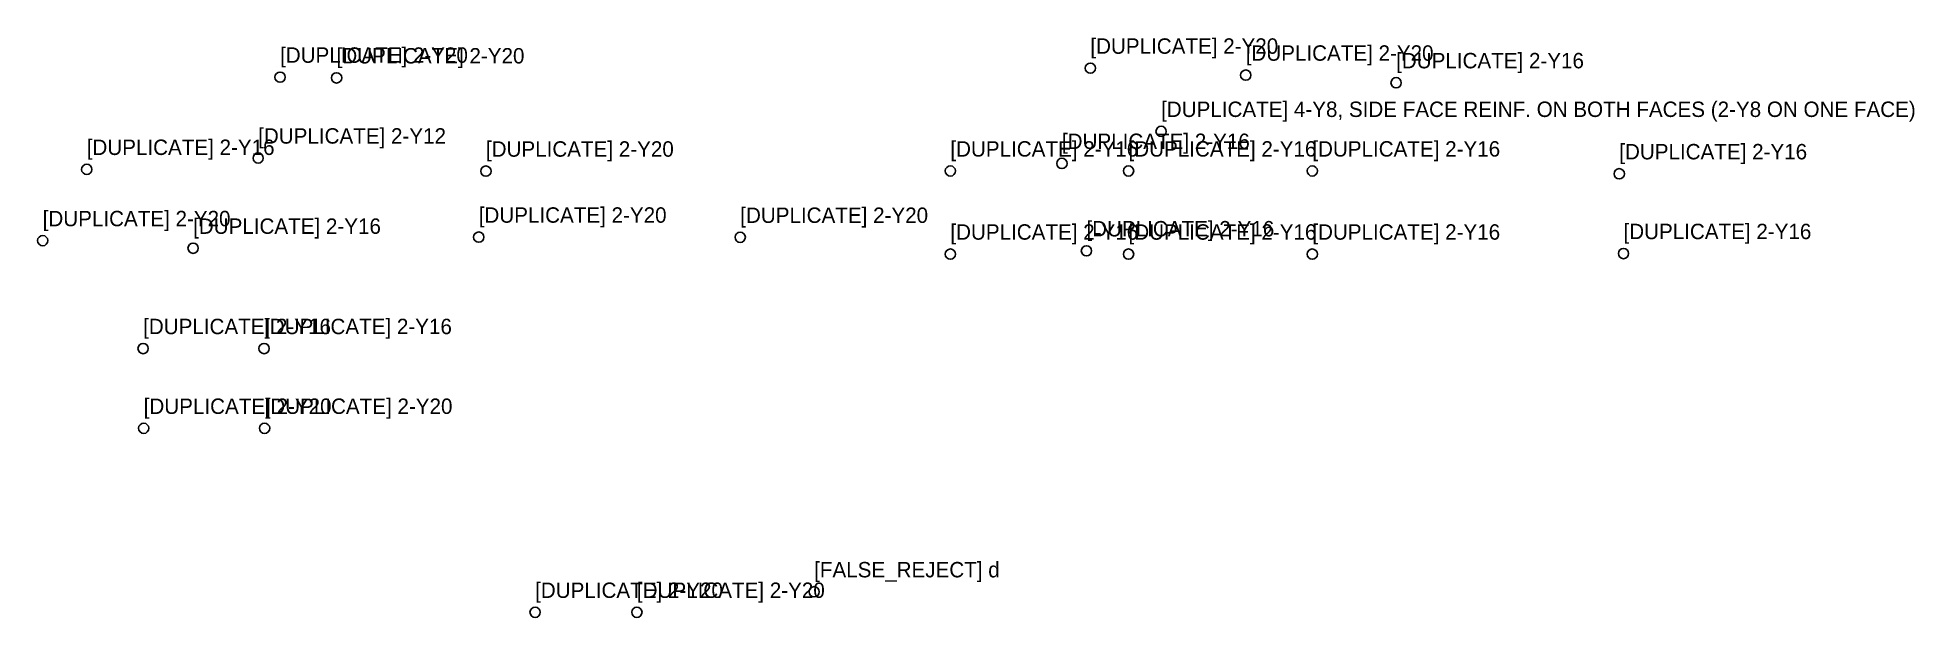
# Model space of a CAD drawing. Header units: metres. Extents: x 2868 to 39403, y 9975 to 21265.
import ezdxf

# ---------------------------------------------------------------- set-up
doc = ezdxf.new("R2010")
doc.units = ezdxf.units.M
doc.layers.add('DEBUG_ENGINEERING_INTEGRITY', color=7, linetype='Continuous')

msp = doc.modelspace()

# ---------------------------------------------------------------- linework, layer by layer
at = {"layer": 'DEBUG_ENGINEERING_INTEGRITY'}
for centre in [(7588.6, 20493.1), (8689.4, 20479.4), (23361.4, 20668.6), (26385.4, 20532.8), (29313.4, 20385.1), (24738.1, 19438), (7162.6, 18919.1), (3825.2, 18698.3), (11596.4, 18664.6), (20636.3, 18666.9), (22808.3, 18814.4), (24105.1, 18666.9), (27681.8, 18666.9), (33657, 18612.7), (2968, 17310.5), (5895.9, 17162.8), (11455.7, 17379.4), (16546.7, 17375.5), (23284.8, 17112.8), (20636.3, 17049.1), (24105.1, 17049.1), (27681.8, 17049.1), (33739.4, 17059.7), (4923.3, 15210.1), (7277.3, 15210.1), (4934.1, 13657.1), (7288.1, 13657.1), (17984.9, 10475.3), (12553, 10074.9), (14535.4, 10074.9)]:
    msp.add_circle(centre, 100, dxfattribs=at)

# ---------------------------------------------------------------- texts
for s, p in [('[DUPLICATE] 2-Y20', (23361.4, 20948.6)), ('[DUPLICATE] 2-Y20', (7588.6, 20773.1)), ('[DUPLICATE] 2-Y20', (8689.4, 20759.4)), ('[DUPLICATE] 2-Y20', (26385.4, 20812.8)), ('[DUPLICATE] 2-Y16', (29313.4, 20665.1)), ('[DUPLICATE] 4-Y8, SIDE FACE REINF. ON BOTH FACES (2-Y8 ON ONE FACE)', (24738.1, 19718)), ('[DUPLICATE] 2-Y12', (7162.6, 19199.1)), ('[DUPLICATE] 2-Y16', (22808.3, 19094.4)), ('[DUPLICATE] 2-Y16', (3825.2, 18978.3)), ('[DUPLICATE] 2-Y20', (11596.4, 18944.6)), ('[DUPLICATE] 2-Y16', (20636.3, 18946.9)), ('[DUPLICATE] 2-Y16', (24105.1, 18946.9)), ('[DUPLICATE] 2-Y16', (27681.8, 18946.9)), ('[DUPLICATE] 2-Y16', (33657, 18892.7)), ('[DUPLICATE] 2-Y20', (2968, 17590.5)), ('[DUPLICATE] 2-Y20', (11455.7, 17659.4)), ('[DUPLICATE] 2-Y20', (16546.7, 17655.5)), ('[DUPLICATE] 2-Y16', (5895.9, 17442.8)), ('[DUPLICATE] 2-Y16', (20636.3, 17329.1)), ('[DUPLICATE] 2-Y16', (23284.8, 17392.8)), ('[DUPLICATE] 2-Y16', (24105.1, 17329.1)), ('[DUPLICATE] 2-Y16', (27681.8, 17329.1)), ('[DUPLICATE] 2-Y16', (33739.4, 17339.7)), ('[DUPLICATE] 2-Y16', (4923.3, 15490.1)), ('[DUPLICATE] 2-Y16', (7277.3, 15490.1)), ('[DUPLICATE] 2-Y20', (4934.1, 13937.1)), ('[DUPLICATE] 2-Y20', (7288.1, 13937.1)), ('[FALSE_REJECT] d', (17984.9, 10755.3)), ('[DUPLICATE] 2-Y20', (12553, 10354.9)), ('[DUPLICATE] 2-Y20', (14535.4, 10354.9))]:
    msp.add_text(s, height=300, dxfattribs=at).set_placement(p)

doc.saveas('drawing.dxf')
